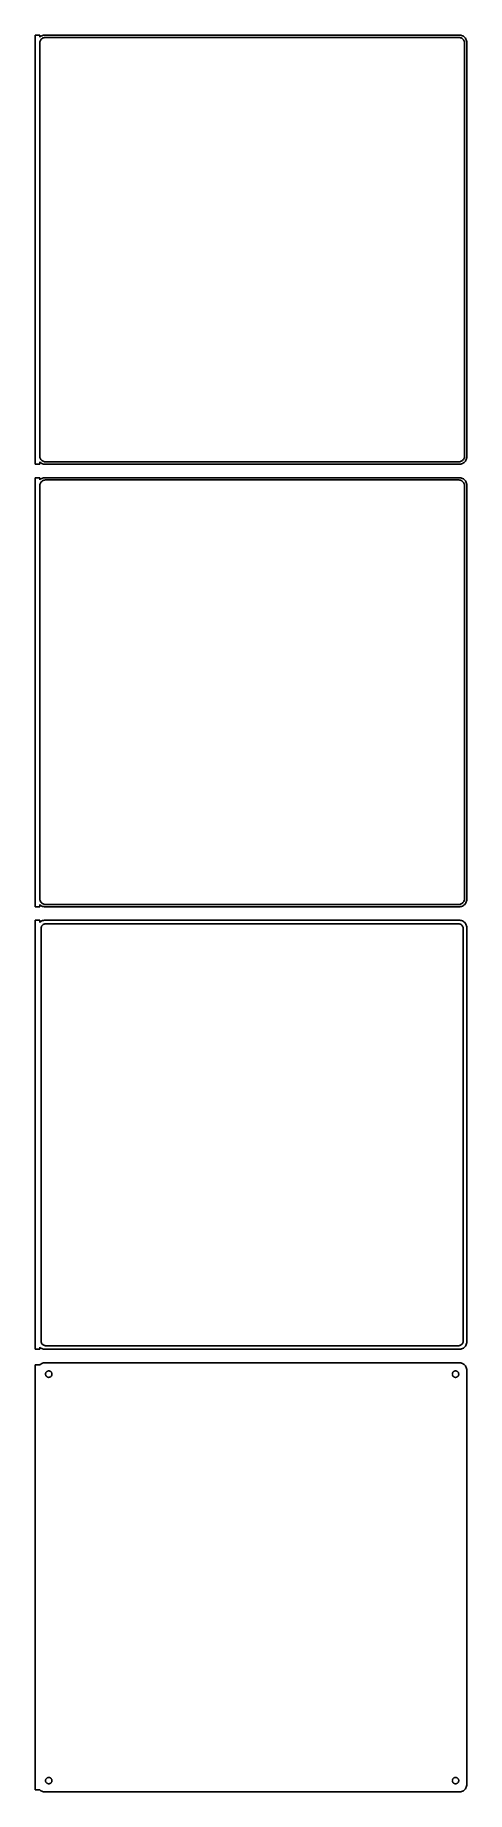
# Model space of a CAD drawing. Header units: metres. Extents: x -144 to 142, y 1034 to 2200.
import ezdxf

# ---------------------------------------------------------------- set-up
doc = ezdxf.new("R2010")
doc.units = ezdxf.units.M

msp = doc.modelspace()

# ---------------------------------------------------------------- linework, layer by layer
for p, q in [((-141, 2200.49), (-144, 2200.49)), ((-144, 2200.49), (-144, 1915.51)), ((-141, 2199.06), (-141, 2200.49)), ((-140.687, 2199.35), (-141, 2199.06)), ((-141, 2195), (-140.968, 2195.5)), ((-141, 1921), (-141, 2195)), ((-140.968, 2195.5), (-140.874, 2195.99)), ((-140.874, 2195.99), (-140.719, 2196.47)), ((-140.719, 2196.47), (-140.505, 2196.93)), ((-140.179, 2199.72), (-140.687, 2199.35)), ((-140.505, 2196.93), (-140.236, 2197.35)), ((-140.236, 2197.35), (-139.916, 2197.74)), ((-139.629, 2200.02), (-140.179, 2199.72)), ((-139.916, 2197.74), (-139.55, 2198.08)), ((-139.045, 2200.26), (-139.629, 2200.02)), ((-139.55, 2198.08), (-139.143, 2198.38)), ((-139.143, 2198.38), (-138.703, 2198.62)), ((-138.437, 2200.41), (-139.045, 2200.26)), ((-138.703, 2198.62), (-138.236, 2198.8)), ((-137.814, 2200.49), (-138.437, 2200.41)), ((-138.236, 2198.8), (-137.75, 2198.93)), ((137.814, 2200.49), (-137.814, 2200.49)), ((-137.75, 2198.93), (-137.251, 2198.99)), ((-137.251, 2198.99), (137.251, 2198.99)), ((137.251, 2198.99), (137.75, 2198.93)), ((137.75, 2198.93), (138.236, 2198.8)), ((138.437, 2200.41), (137.814, 2200.49)), ((138.236, 2198.8), (138.703, 2198.62)), ((139.045, 2200.26), (138.437, 2200.41)), ((138.703, 2198.62), (139.143, 2198.38)), ((139.629, 2200.02), (139.045, 2200.26)), ((139.143, 2198.38), (139.55, 2198.08)), ((139.55, 2198.08), (139.916, 2197.74)), ((140.179, 2199.72), (139.629, 2200.02)), ((139.916, 2197.74), (140.236, 2197.35)), ((140.687, 2199.35), (140.179, 2199.72)), ((140.236, 2197.35), (140.505, 2196.93)), ((140.505, 2196.93), (140.719, 2196.47)), ((141.145, 2198.92), (140.687, 2199.35)), ((140.719, 2196.47), (140.874, 2195.99)), ((140.874, 2195.99), (140.968, 2195.5)), ((140.968, 2195.5), (141, 2195)), ((141, 2195), (141, 1921)), ((141.545, 2198.44), (141.145, 2198.92)), ((141.882, 2197.91), (141.545, 2198.44)), ((142.149, 2197.34), (141.882, 2197.91)), ((142.343, 2196.74), (142.149, 2197.34)), ((142.461, 2196.13), (142.343, 2196.74)), ((142.5, 2195.5), (142.461, 2196.13)), ((142.5, 1920.5), (142.5, 2195.5)), ((-144, 1915.51), (-141, 1915.51)), ((-140.968, 1920.5), (-141, 1921)), ((-141, 1916.94), (-140.687, 1916.65)), ((-141, 1915.51), (-141, 1916.94)), ((-140.874, 1920.01), (-140.968, 1920.5)), ((-140.719, 1919.53), (-140.874, 1920.01)), ((-140.505, 1919.07), (-140.719, 1919.53)), ((-140.687, 1916.65), (-140.179, 1916.28)), ((-140.236, 1918.65), (-140.505, 1919.07)), ((-139.916, 1918.26), (-140.236, 1918.65)), ((-140.179, 1916.28), (-139.629, 1915.98)), ((-139.55, 1917.92), (-139.916, 1918.26)), ((-139.629, 1915.98), (-139.045, 1915.74)), ((-139.143, 1917.62), (-139.55, 1917.92)), ((-138.703, 1917.38), (-139.143, 1917.62)), ((-139.045, 1915.74), (-138.437, 1915.59)), ((-138.236, 1917.2), (-138.703, 1917.38)), ((-138.437, 1915.59), (-137.814, 1915.51)), ((-137.75, 1917.07), (-138.236, 1917.2)), ((-137.814, 1915.51), (137.814, 1915.51)), ((-137.251, 1917.01), (-137.75, 1917.07)), ((137.251, 1917.01), (-137.251, 1917.01)), ((137.75, 1917.07), (137.251, 1917.01)), ((138.236, 1917.2), (137.75, 1917.07)), ((137.814, 1915.51), (138.437, 1915.59)), ((138.703, 1917.38), (138.236, 1917.2)), ((138.437, 1915.59), (139.045, 1915.74)), ((139.143, 1917.62), (138.703, 1917.38)), ((139.045, 1915.74), (139.629, 1915.98)), ((139.55, 1917.92), (139.143, 1917.62)), ((139.916, 1918.26), (139.55, 1917.92)), ((139.629, 1915.98), (140.179, 1916.28)), ((140.236, 1918.65), (139.916, 1918.26)), ((140.179, 1916.28), (140.687, 1916.65)), ((140.505, 1919.07), (140.236, 1918.65)), ((140.719, 1919.53), (140.505, 1919.07)), ((140.687, 1916.65), (141.145, 1917.08)), ((140.874, 1920.01), (140.719, 1919.53)), ((140.968, 1920.5), (140.874, 1920.01)), ((141, 1921), (140.968, 1920.5)), ((141.145, 1917.08), (141.545, 1917.56)), ((141.545, 1917.56), (141.882, 1918.09)), ((141.882, 1918.09), (142.149, 1918.66)), ((142.149, 1918.66), (142.343, 1919.26)), ((142.343, 1919.26), (142.461, 1919.87)), ((142.461, 1919.87), (142.5, 1920.5)), ((-141, 1906.49), (-144, 1906.49)), ((-144, 1906.49), (-144, 1621.51)), ((-141, 1905.06), (-141, 1906.49)), ((-140.687, 1905.35), (-141, 1905.06)), ((-140.874, 1901.99), (-140.719, 1902.47)), ((-140.719, 1902.47), (-140.505, 1902.93)), ((-140.179, 1905.72), (-140.687, 1905.35)), ((-140.505, 1902.93), (-140.236, 1903.35)), ((-140.236, 1903.35), (-139.916, 1903.74)), ((-139.629, 1906.02), (-140.179, 1905.72)), ((-139.916, 1903.74), (-139.55, 1904.08)), ((-139.045, 1906.26), (-139.629, 1906.02)), ((-139.55, 1904.08), (-139.143, 1904.38)), ((-139.143, 1904.38), (-138.703, 1904.62)), ((-138.437, 1906.41), (-139.045, 1906.26)), ((-138.703, 1904.62), (-138.236, 1904.8)), ((-137.814, 1906.49), (-138.437, 1906.41)), ((-138.236, 1904.8), (-137.75, 1904.93)), ((137.814, 1906.49), (-137.814, 1906.49)), ((-137.75, 1904.93), (-137.251, 1904.99)), ((-137.251, 1904.99), (137.251, 1904.99)), ((137.251, 1904.99), (137.75, 1904.93)), ((137.75, 1904.93), (138.236, 1904.8)), ((138.437, 1906.41), (137.814, 1906.49)), ((138.236, 1904.8), (138.703, 1904.62)), ((139.045, 1906.26), (138.437, 1906.41)), ((138.703, 1904.62), (139.143, 1904.38)), ((139.629, 1906.02), (139.045, 1906.26)), ((139.143, 1904.38), (139.55, 1904.08)), ((139.55, 1904.08), (139.916, 1903.74)), ((140.179, 1905.72), (139.629, 1906.02)), ((139.916, 1903.74), (140.236, 1903.35)), ((140.687, 1905.35), (140.179, 1905.72)), ((140.236, 1903.35), (140.505, 1902.93)), ((140.505, 1902.93), (140.719, 1902.47)), ((141.145, 1904.92), (140.687, 1905.35)), ((140.719, 1902.47), (140.874, 1901.99)), ((141.545, 1904.44), (141.145, 1904.92)), ((141.882, 1903.91), (141.545, 1904.44)), ((142.149, 1903.34), (141.882, 1903.91)), ((142.343, 1902.74), (142.149, 1903.34)), ((142.461, 1902.13), (142.343, 1902.74)), ((-141, 1901), (-140.968, 1901.5)), ((-141, 1627), (-141, 1901)), ((-140.968, 1901.5), (-140.874, 1901.99)), ((140.874, 1901.99), (140.968, 1901.5)), ((140.968, 1901.5), (141, 1901)), ((141, 1901), (141, 1627)), ((142.5, 1901.5), (142.461, 1902.13)), ((142.5, 1626.5), (142.5, 1901.5)), ((-140.968, 1626.5), (-141, 1627)), ((-141, 1622.94), (-140.687, 1622.65)), ((-141, 1621.51), (-141, 1622.94)), ((-140.874, 1626.01), (-140.968, 1626.5)), ((-140.719, 1625.53), (-140.874, 1626.01)), ((-140.505, 1625.07), (-140.719, 1625.53)), ((-140.687, 1622.65), (-140.179, 1622.28)), ((-140.236, 1624.65), (-140.505, 1625.07)), ((-139.916, 1624.26), (-140.236, 1624.65)), ((-140.179, 1622.28), (-139.629, 1621.98)), ((-139.55, 1623.92), (-139.916, 1624.26)), ((-139.143, 1623.62), (-139.55, 1623.92)), ((-138.703, 1623.38), (-139.143, 1623.62)), ((-138.236, 1623.2), (-138.703, 1623.38)), ((-137.75, 1623.07), (-138.236, 1623.2)), ((-137.251, 1623.01), (-137.75, 1623.07)), ((137.251, 1623.01), (-137.251, 1623.01)), ((137.75, 1623.07), (137.251, 1623.01)), ((138.236, 1623.2), (137.75, 1623.07)), ((138.703, 1623.38), (138.236, 1623.2)), ((139.143, 1623.62), (138.703, 1623.38)), ((139.55, 1623.92), (139.143, 1623.62)), ((139.916, 1624.26), (139.55, 1623.92)), ((139.629, 1621.98), (140.179, 1622.28)), ((140.236, 1624.65), (139.916, 1624.26)), ((140.179, 1622.28), (140.687, 1622.65)), ((140.505, 1625.07), (140.236, 1624.65)), ((140.719, 1625.53), (140.505, 1625.07)), ((140.687, 1622.65), (141.145, 1623.08)), ((140.874, 1626.01), (140.719, 1625.53)), ((140.968, 1626.5), (140.874, 1626.01)), ((141, 1627), (140.968, 1626.5)), ((141.145, 1623.08), (141.545, 1623.56)), ((141.545, 1623.56), (141.882, 1624.09)), ((141.882, 1624.09), (142.149, 1624.66)), ((142.149, 1624.66), (142.343, 1625.26)), ((142.343, 1625.26), (142.461, 1625.87)), ((142.461, 1625.87), (142.5, 1626.5)), ((-144, 1621.51), (-141, 1621.51)), ((-141, 1612.48), (-144, 1612.48)), ((-144, 1612.48), (-144, 1327.52)), ((-141, 1611.06), (-141, 1612.48)), ((-140.687, 1611.35), (-141, 1611.06)), ((-140.179, 1611.72), (-140.687, 1611.35)), ((-139.629, 1612.02), (-140.179, 1611.72)), ((-139.629, 1621.98), (-139.045, 1621.74)), ((-139.045, 1612.26), (-139.629, 1612.02)), ((-139.045, 1621.74), (-138.437, 1621.59)), ((-138.437, 1612.41), (-139.045, 1612.26)), ((-138.437, 1621.59), (-137.814, 1621.51)), ((-137.814, 1612.49), (-138.437, 1612.41)), ((-137.814, 1621.51), (137.814, 1621.51)), ((137.814, 1612.49), (-137.814, 1612.49)), ((137.814, 1621.51), (138.437, 1621.59)), ((138.437, 1612.41), (137.814, 1612.49)), ((138.437, 1621.59), (139.045, 1621.74)), ((139.045, 1612.26), (138.437, 1612.41)), ((139.045, 1621.74), (139.629, 1621.98)), ((139.629, 1612.02), (139.045, 1612.26)), ((140.179, 1611.72), (139.629, 1612.02)), ((140.687, 1611.35), (140.179, 1611.72)), ((141.145, 1610.92), (140.687, 1611.35)), ((141.545, 1610.44), (141.145, 1610.92)), ((141.882, 1609.91), (141.545, 1610.44)), ((-140.113, 1607), (-140.088, 1607.39)), ((-140.113, 1333), (-140.113, 1607)), ((-140.088, 1607.39), (-140.015, 1607.77)), ((-140.015, 1607.77), (-139.894, 1608.15)), ((-139.894, 1608.15), (-139.728, 1608.5)), ((-139.728, 1608.5), (-139.518, 1608.83)), ((-139.518, 1608.83), (-139.269, 1609.13)), ((-139.269, 1609.13), (-138.984, 1609.4)), ((-138.984, 1609.4), (-138.668, 1609.63)), ((-138.668, 1609.63), (-138.325, 1609.82)), ((-138.325, 1609.82), (-137.962, 1609.96)), ((-137.962, 1609.96), (-137.583, 1610.06)), ((-137.583, 1610.06), (-137.195, 1610.11)), ((-137.195, 1610.11), (137.195, 1610.11)), ((137.195, 1610.11), (137.583, 1610.06)), ((137.583, 1610.06), (137.962, 1609.96)), ((137.962, 1609.96), (138.325, 1609.82)), ((138.325, 1609.82), (138.668, 1609.63)), ((138.668, 1609.63), (138.984, 1609.4)), ((138.984, 1609.4), (139.269, 1609.13)), ((139.269, 1609.13), (139.518, 1608.83)), ((139.518, 1608.83), (139.728, 1608.5)), ((139.728, 1608.5), (139.894, 1608.15)), ((139.894, 1608.15), (140.015, 1607.77)), ((140.015, 1607.77), (140.088, 1607.39)), ((140.088, 1607.39), (140.113, 1607)), ((140.113, 1607), (140.113, 1333)), ((142.149, 1609.34), (141.882, 1609.91)), ((142.343, 1608.74), (142.149, 1609.34)), ((142.461, 1608.13), (142.343, 1608.74)), ((142.5, 1607.5), (142.461, 1608.13)), ((142.5, 1332.5), (142.5, 1607.5)), ((-140.088, 1332.61), (-140.113, 1333)), ((-140.015, 1332.23), (-140.088, 1332.61)), ((-139.894, 1331.85), (-140.015, 1332.23)), ((-139.728, 1331.5), (-139.894, 1331.85)), ((-139.518, 1331.17), (-139.728, 1331.5)), ((-139.269, 1330.87), (-139.518, 1331.17)), ((-138.984, 1330.6), (-139.269, 1330.87)), ((-138.668, 1330.37), (-138.984, 1330.6)), ((-138.325, 1330.18), (-138.668, 1330.37)), ((138.668, 1330.37), (138.325, 1330.18)), ((138.984, 1330.6), (138.668, 1330.37)), ((139.269, 1330.87), (138.984, 1330.6)), ((139.518, 1331.17), (139.269, 1330.87)), ((139.728, 1331.5), (139.518, 1331.17)), ((139.894, 1331.85), (139.728, 1331.5)), ((140.015, 1332.23), (139.894, 1331.85)), ((140.088, 1332.61), (140.015, 1332.23)), ((140.113, 1333), (140.088, 1332.61)), ((141.882, 1330.09), (142.149, 1330.66)), ((142.149, 1330.66), (142.343, 1331.26)), ((142.343, 1331.26), (142.461, 1331.87)), ((142.461, 1331.87), (142.5, 1332.5)), ((-144, 1327.52), (-141, 1327.52)), ((-141, 1327.52), (-141, 1328.94)), ((-141, 1328.94), (-140.687, 1328.65)), ((-140.687, 1328.65), (-140.179, 1328.28)), ((-140.179, 1328.28), (-139.629, 1327.98)), ((-139.629, 1327.98), (-139.045, 1327.74)), ((-139.045, 1327.74), (-138.437, 1327.59)), ((-138.437, 1327.59), (-137.814, 1327.51)), ((-137.962, 1330.04), (-138.325, 1330.18)), ((-137.583, 1329.94), (-137.962, 1330.04)), ((-137.814, 1327.51), (137.814, 1327.51)), ((-137.195, 1329.89), (-137.583, 1329.94)), ((137.195, 1329.89), (-137.195, 1329.89)), ((137.583, 1329.94), (137.195, 1329.89)), ((137.962, 1330.04), (137.583, 1329.94)), ((137.814, 1327.51), (138.437, 1327.59)), ((138.325, 1330.18), (137.962, 1330.04)), ((138.437, 1327.59), (139.045, 1327.74)), ((139.045, 1327.74), (139.629, 1327.98)), ((139.629, 1327.98), (140.179, 1328.28)), ((140.179, 1328.28), (140.687, 1328.65)), ((140.687, 1328.65), (141.145, 1329.08)), ((141.145, 1329.08), (141.545, 1329.56)), ((141.545, 1329.56), (141.882, 1330.09)), ((-141, 1317.15), (-144, 1317.15)), ((-144, 1317.15), (-144, 1034.85)), ((-140.687, 1317.35), (-141, 1317.06)), ((-141, 1317.06), (-141, 1317.15)), ((-140.179, 1317.72), (-140.687, 1317.35)), ((-139.629, 1318.02), (-140.179, 1317.72)), ((-139.045, 1318.26), (-139.629, 1318.02)), ((-138.437, 1318.41), (-139.045, 1318.26)), ((-137.814, 1318.49), (-138.437, 1318.41)), ((137.814, 1318.49), (-137.814, 1318.49)), ((-137.135, 1311), (-137.118, 1311.27)), ((-137.118, 1310.73), (-137.135, 1311)), ((-137.118, 1311.27), (-137.068, 1311.53)), ((-137.068, 1310.47), (-137.118, 1310.73)), ((-137.068, 1311.53), (-136.985, 1311.79)), ((-136.985, 1310.21), (-137.068, 1310.47)), ((-136.985, 1311.79), (-136.871, 1312.03)), ((-136.871, 1309.97), (-136.985, 1310.21)), ((-136.871, 1312.03), (-136.727, 1312.26)), ((-136.727, 1309.74), (-136.871, 1309.97)), ((-136.727, 1312.26), (-136.557, 1312.46)), ((-136.557, 1309.54), (-136.727, 1309.74)), ((-136.557, 1312.46), (-136.361, 1312.65)), ((-136.361, 1309.35), (-136.557, 1309.54)), ((-136.361, 1312.65), (-136.144, 1312.8)), ((-136.144, 1309.2), (-136.361, 1309.35)), ((-136.144, 1312.8), (-135.909, 1312.93)), ((-135.909, 1309.07), (-136.144, 1309.2)), ((-135.909, 1312.93), (-135.66, 1313.03)), ((-135.66, 1308.97), (-135.909, 1309.07)), ((-135.66, 1313.03), (-135.4, 1313.1)), ((-135.4, 1308.9), (-135.66, 1308.97)), ((-135.4, 1313.1), (-135.134, 1313.13)), ((-135.134, 1308.87), (-135.4, 1308.9)), ((-135.134, 1313.13), (-134.866, 1313.13)), ((-134.866, 1308.87), (-135.134, 1308.87)), ((-134.866, 1313.13), (-134.6, 1313.1)), ((-134.6, 1308.9), (-134.866, 1308.87)), ((-134.6, 1313.1), (-134.34, 1313.03)), ((-134.34, 1308.97), (-134.6, 1308.9)), ((-134.34, 1313.03), (-134.091, 1312.93)), ((-134.091, 1309.07), (-134.34, 1308.97)), ((-134.091, 1312.93), (-133.856, 1312.8)), ((-133.856, 1309.2), (-134.091, 1309.07)), ((-133.856, 1312.8), (-133.639, 1312.65)), ((-133.639, 1309.35), (-133.856, 1309.2)), ((-133.639, 1312.65), (-133.443, 1312.46)), ((-133.443, 1309.54), (-133.639, 1309.35)), ((-133.443, 1312.46), (-133.273, 1312.26)), ((-133.273, 1309.74), (-133.443, 1309.54)), ((-133.273, 1312.26), (-133.129, 1312.03)), ((-133.129, 1309.97), (-133.273, 1309.74)), ((-133.129, 1312.03), (-133.015, 1311.79)), ((-133.015, 1310.21), (-133.129, 1309.97)), ((-133.015, 1311.79), (-132.932, 1311.53)), ((-132.932, 1310.47), (-133.015, 1310.21)), ((-132.932, 1311.53), (-132.882, 1311.27)), ((-132.882, 1310.73), (-132.932, 1310.47)), ((-132.882, 1311.27), (-132.865, 1311)), ((-132.865, 1311), (-132.882, 1310.73)), ((132.865, 1311), (132.882, 1311.27)), ((132.882, 1310.73), (132.865, 1311)), ((132.882, 1311.27), (132.932, 1311.53)), ((132.932, 1310.47), (132.882, 1310.73)), ((132.932, 1311.53), (133.015, 1311.79)), ((133.015, 1310.21), (132.932, 1310.47)), ((133.015, 1311.79), (133.129, 1312.03)), ((133.129, 1309.97), (133.015, 1310.21)), ((133.129, 1312.03), (133.273, 1312.26)), ((133.273, 1309.74), (133.129, 1309.97)), ((133.273, 1312.26), (133.443, 1312.46)), ((133.443, 1309.54), (133.273, 1309.74)), ((133.443, 1312.46), (133.639, 1312.65)), ((133.639, 1309.35), (133.443, 1309.54)), ((133.639, 1312.65), (133.856, 1312.8)), ((133.856, 1309.2), (133.639, 1309.35)), ((133.856, 1312.8), (134.091, 1312.93)), ((134.091, 1309.07), (133.856, 1309.2)), ((134.091, 1312.93), (134.34, 1313.03)), ((134.34, 1308.97), (134.091, 1309.07)), ((134.34, 1313.03), (134.6, 1313.1)), ((134.6, 1308.9), (134.34, 1308.97)), ((134.6, 1313.1), (134.866, 1313.13)), ((134.866, 1308.87), (134.6, 1308.9)), ((134.866, 1313.13), (135.134, 1313.13)), ((135.134, 1308.87), (134.866, 1308.87)), ((135.134, 1313.13), (135.4, 1313.1)), ((135.4, 1308.9), (135.134, 1308.87)), ((135.4, 1313.1), (135.66, 1313.03)), ((135.66, 1308.97), (135.4, 1308.9)), ((135.66, 1313.03), (135.909, 1312.93)), ((135.909, 1309.07), (135.66, 1308.97)), ((135.909, 1312.93), (136.144, 1312.8)), ((136.144, 1309.2), (135.909, 1309.07)), ((136.144, 1312.8), (136.361, 1312.65)), ((136.361, 1309.35), (136.144, 1309.2)), ((136.361, 1312.65), (136.557, 1312.46)), ((136.557, 1309.54), (136.361, 1309.35)), ((136.557, 1312.46), (136.727, 1312.26)), ((136.727, 1309.74), (136.557, 1309.54)), ((136.727, 1312.26), (136.871, 1312.03)), ((136.871, 1309.97), (136.727, 1309.74)), ((136.871, 1312.03), (136.985, 1311.79)), ((136.985, 1310.21), (136.871, 1309.97)), ((136.985, 1311.79), (137.068, 1311.53)), ((137.068, 1310.47), (136.985, 1310.21)), ((137.068, 1311.53), (137.118, 1311.27)), ((137.118, 1310.73), (137.068, 1310.47)), ((137.118, 1311.27), (137.135, 1311)), ((137.135, 1311), (137.118, 1310.73)), ((138.437, 1318.41), (137.814, 1318.49)), ((139.045, 1318.26), (138.437, 1318.41)), ((139.629, 1318.02), (139.045, 1318.26)), ((140.179, 1317.72), (139.629, 1318.02)), ((140.687, 1317.35), (140.179, 1317.72)), ((141.145, 1316.92), (140.687, 1317.35)), ((141.545, 1316.44), (141.145, 1316.92)), ((141.882, 1315.91), (141.545, 1316.44)), ((142.149, 1315.34), (141.882, 1315.91)), ((142.343, 1314.74), (142.149, 1315.34)), ((142.461, 1314.13), (142.343, 1314.74)), ((142.5, 1313.5), (142.461, 1314.13)), ((142.5, 1038.5), (142.5, 1313.5)), ((-137.135, 1041), (-137.118, 1041.27)), ((-137.118, 1040.73), (-137.135, 1041)), ((-137.118, 1041.27), (-137.068, 1041.53)), ((-137.068, 1040.47), (-137.118, 1040.73)), ((-137.068, 1041.53), (-136.985, 1041.79)), ((-136.985, 1040.21), (-137.068, 1040.47)), ((-136.985, 1041.79), (-136.871, 1042.03)), ((-136.871, 1039.97), (-136.985, 1040.21)), ((-136.871, 1042.03), (-136.727, 1042.26)), ((-136.727, 1039.74), (-136.871, 1039.97)), ((-136.727, 1042.26), (-136.557, 1042.46)), ((-136.557, 1039.54), (-136.727, 1039.74)), ((-136.557, 1042.46), (-136.361, 1042.65)), ((-136.361, 1039.35), (-136.557, 1039.54)), ((-136.361, 1042.65), (-136.144, 1042.8)), ((-136.144, 1039.2), (-136.361, 1039.35)), ((-136.144, 1042.8), (-135.909, 1042.93)), ((-135.909, 1039.07), (-136.144, 1039.2)), ((-135.909, 1042.93), (-135.66, 1043.03)), ((-135.66, 1038.97), (-135.909, 1039.07)), ((-135.66, 1043.03), (-135.4, 1043.1)), ((-135.4, 1038.9), (-135.66, 1038.97)), ((-135.4, 1043.1), (-135.134, 1043.13)), ((-135.134, 1038.87), (-135.4, 1038.9)), ((-135.134, 1043.13), (-134.866, 1043.13)), ((-134.866, 1038.87), (-135.134, 1038.87)), ((-134.866, 1043.13), (-134.6, 1043.1)), ((-134.6, 1038.9), (-134.866, 1038.87)), ((-134.6, 1043.1), (-134.34, 1043.03)), ((-134.34, 1038.97), (-134.6, 1038.9)), ((-134.34, 1043.03), (-134.091, 1042.93)), ((-134.091, 1039.07), (-134.34, 1038.97)), ((-134.091, 1042.93), (-133.856, 1042.8)), ((-133.856, 1039.2), (-134.091, 1039.07)), ((-133.856, 1042.8), (-133.639, 1042.65)), ((-133.639, 1039.35), (-133.856, 1039.2)), ((-133.639, 1042.65), (-133.443, 1042.46)), ((-133.443, 1039.54), (-133.639, 1039.35)), ((-133.443, 1042.46), (-133.273, 1042.26)), ((-133.273, 1039.74), (-133.443, 1039.54)), ((-133.273, 1042.26), (-133.129, 1042.03)), ((-133.129, 1039.97), (-133.273, 1039.74)), ((-133.129, 1042.03), (-133.015, 1041.79)), ((-133.015, 1040.21), (-133.129, 1039.97)), ((-133.015, 1041.79), (-132.932, 1041.53)), ((-132.932, 1040.47), (-133.015, 1040.21)), ((-132.932, 1041.53), (-132.882, 1041.27)), ((-132.882, 1040.73), (-132.932, 1040.47)), ((-132.882, 1041.27), (-132.865, 1041)), ((-132.865, 1041), (-132.882, 1040.73)), ((132.865, 1041), (132.882, 1041.27)), ((132.882, 1040.73), (132.865, 1041)), ((132.882, 1041.27), (132.932, 1041.53)), ((132.932, 1040.47), (132.882, 1040.73)), ((132.932, 1041.53), (133.015, 1041.79)), ((133.015, 1040.21), (132.932, 1040.47)), ((133.015, 1041.79), (133.129, 1042.03)), ((133.129, 1039.97), (133.015, 1040.21)), ((133.129, 1042.03), (133.273, 1042.26)), ((133.273, 1039.74), (133.129, 1039.97)), ((133.273, 1042.26), (133.443, 1042.46)), ((133.443, 1039.54), (133.273, 1039.74)), ((133.443, 1042.46), (133.639, 1042.65)), ((133.639, 1039.35), (133.443, 1039.54)), ((133.639, 1042.65), (133.856, 1042.8)), ((133.856, 1039.2), (133.639, 1039.35)), ((133.856, 1042.8), (134.091, 1042.93)), ((134.091, 1039.07), (133.856, 1039.2)), ((134.091, 1042.93), (134.34, 1043.03)), ((134.34, 1038.97), (134.091, 1039.07)), ((134.34, 1043.03), (134.6, 1043.1)), ((134.6, 1038.9), (134.34, 1038.97)), ((134.6, 1043.1), (134.866, 1043.13)), ((134.866, 1038.87), (134.6, 1038.9)), ((134.866, 1043.13), (135.134, 1043.13)), ((135.134, 1038.87), (134.866, 1038.87)), ((135.134, 1043.13), (135.4, 1043.1)), ((135.4, 1038.9), (135.134, 1038.87)), ((135.4, 1043.1), (135.66, 1043.03)), ((135.66, 1038.97), (135.4, 1038.9)), ((135.66, 1043.03), (135.909, 1042.93)), ((135.909, 1039.07), (135.66, 1038.97)), ((135.909, 1042.93), (136.144, 1042.8)), ((136.144, 1039.2), (135.909, 1039.07)), ((136.144, 1042.8), (136.361, 1042.65)), ((136.361, 1039.35), (136.144, 1039.2)), ((136.361, 1042.65), (136.557, 1042.46)), ((136.557, 1039.54), (136.361, 1039.35)), ((136.557, 1042.46), (136.727, 1042.26)), ((136.727, 1039.74), (136.557, 1039.54)), ((136.727, 1042.26), (136.871, 1042.03)), ((136.871, 1039.97), (136.727, 1039.74)), ((136.871, 1042.03), (136.985, 1041.79)), ((136.985, 1040.21), (136.871, 1039.97)), ((136.985, 1041.79), (137.068, 1041.53)), ((137.068, 1040.47), (136.985, 1040.21)), ((137.068, 1041.53), (137.118, 1041.27)), ((137.118, 1040.73), (137.068, 1040.47)), ((137.118, 1041.27), (137.135, 1041)), ((137.135, 1041), (137.118, 1040.73)), ((-144, 1034.85), (-141, 1034.85)), ((-141, 1034.85), (-141, 1034.94)), ((-141, 1034.94), (-140.687, 1034.65)), ((-140.687, 1034.65), (-140.179, 1034.28)), ((-140.179, 1034.28), (-139.629, 1033.98)), ((-139.629, 1033.98), (-139.045, 1033.74)), ((-139.045, 1033.74), (-138.437, 1033.59)), ((-138.437, 1033.59), (-137.814, 1033.51)), ((-137.814, 1033.51), (137.814, 1033.51)), ((137.814, 1033.51), (138.437, 1033.59)), ((138.437, 1033.59), (139.045, 1033.74)), ((139.045, 1033.74), (139.629, 1033.98)), ((139.629, 1033.98), (140.179, 1034.28)), ((140.179, 1034.28), (140.687, 1034.65)), ((140.687, 1034.65), (141.145, 1035.08)), ((141.145, 1035.08), (141.545, 1035.56)), ((141.545, 1035.56), (141.882, 1036.09)), ((141.882, 1036.09), (142.149, 1036.66)), ((142.149, 1036.66), (142.343, 1037.26)), ((142.343, 1037.26), (142.461, 1037.87)), ((142.461, 1037.87), (142.5, 1038.5))]:
    msp.add_line(p, q)

doc.saveas('drawing.dxf')
